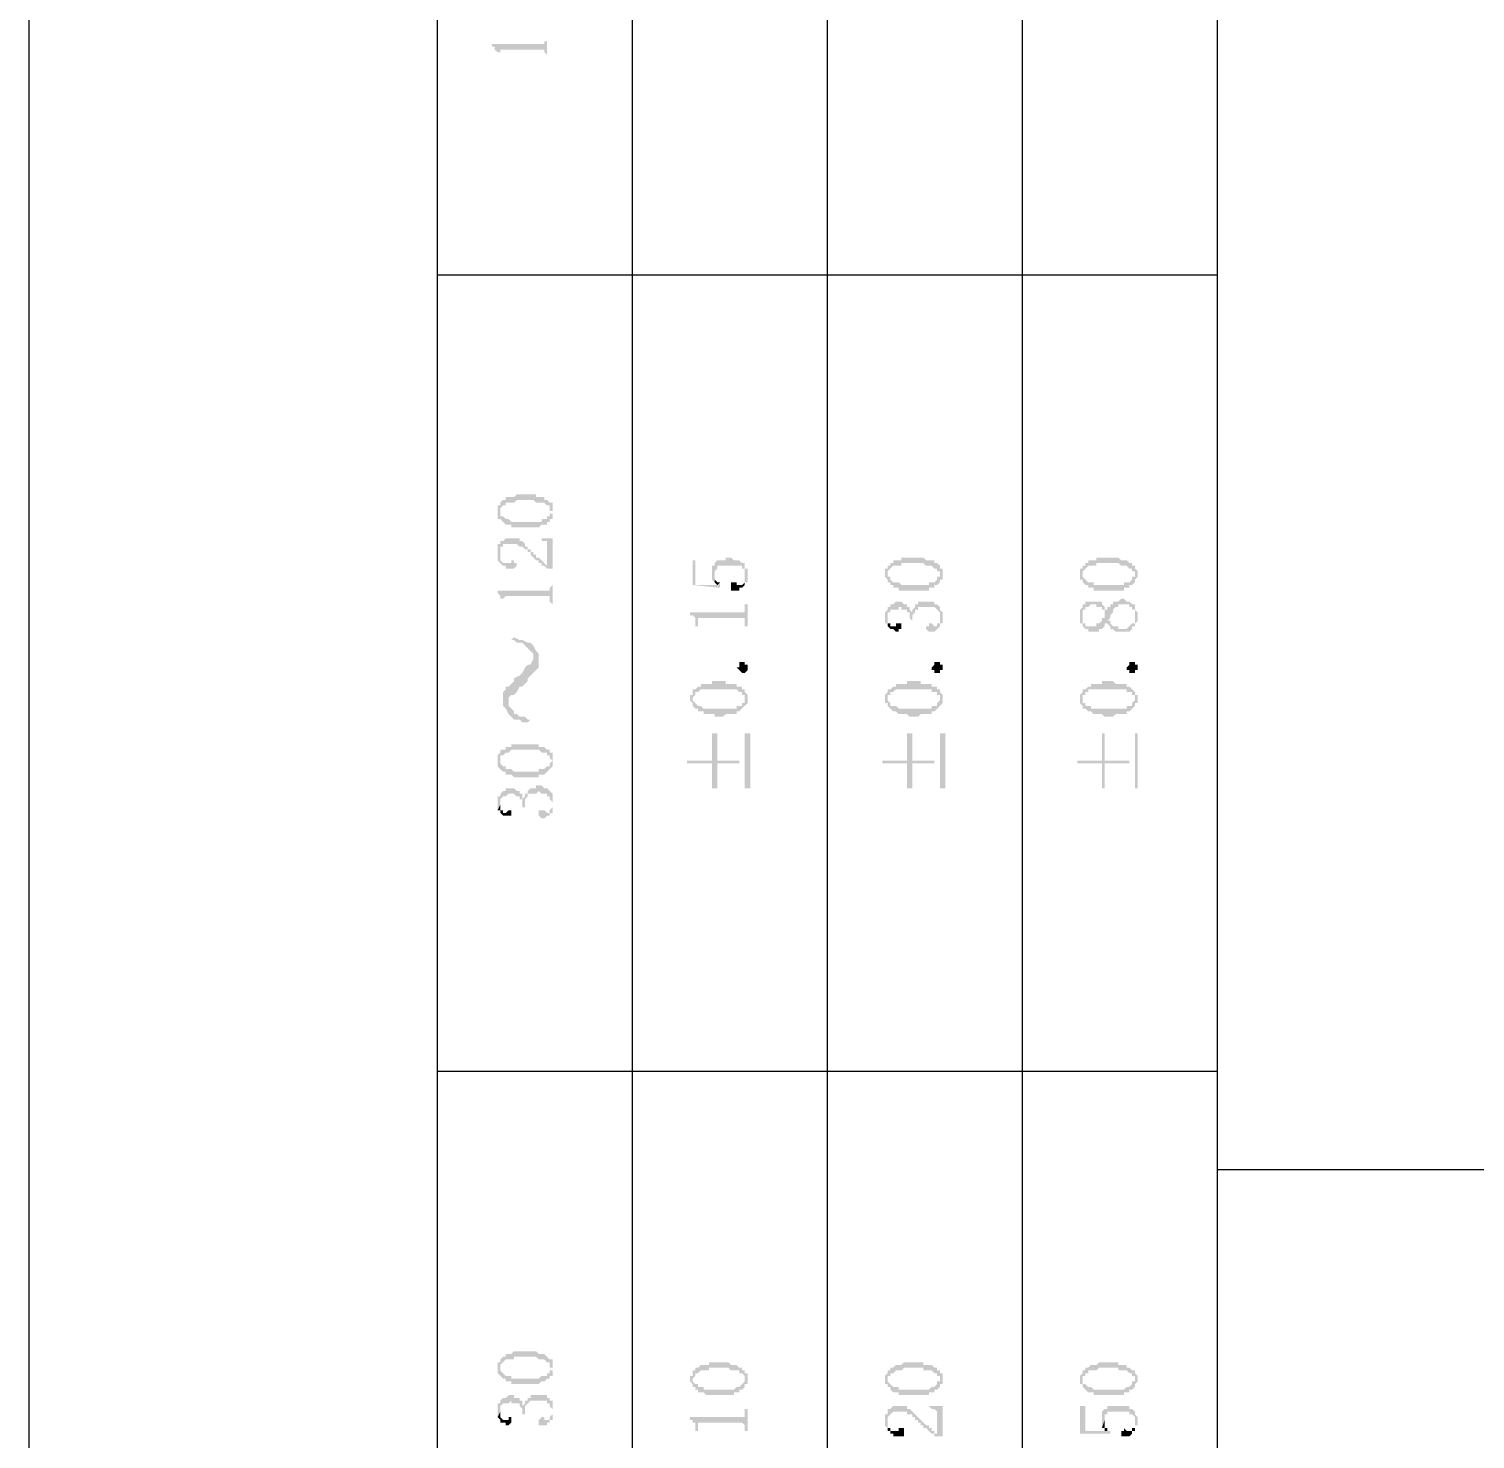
# Model space of a CAD drawing. Header units: inches. Extents: x 3613 to 8393, y -2205 to -794.
# Drawn here: x 3613.22 to 3636.98, y -2131.83 to -2108.65 of the extents above; entities that cross this region are included whole.
import ezdxf

# ---------------------------------------------------------------- set-up
doc = ezdxf.new("R2010")
doc.units = ezdxf.units.IN
doc.header["$MEASUREMENT"] = 0

msp = doc.modelspace()

# ---------------------------------------------------------------- hatches: boundary and pattern name
at = {"transparency": 33554559}
for points in [[(3620.83, -2108.902), (3620.83, -2108.947), (3620.875, -2108.947), (3620.875, -2108.992), (3620.875, -2108.992), (3620.921, -2109.037), (3620.921, -2109.082), (3620.921, -2109.127), (3620.921, -2109.037), (3620.966, -2109.037), (3620.966, -2108.992), (3621.688, -2108.992), (3621.688, -2109.037), (3621.688, -2109.037), (3621.733, -2109.082), (3621.733, -2109.127), (3621.733, -2108.766), (3621.733, -2108.857), (3621.688, -2108.857), (3621.688, -2108.902), (3621.643, -2108.902)], [(3620.921, -2116.574), (3620.921, -2116.665), (3620.921, -2116.71), (3620.966, -2116.71), (3620.966, -2116.574), (3620.966, -2116.529), (3620.966, -2116.529), (3621.011, -2116.484), (3621.056, -2116.484), (3621.056, -2116.439), (3621.191, -2116.439), (3621.236, -2116.394), (3621.507, -2116.394), (3621.552, -2116.439), (3621.688, -2116.439), (3621.733, -2116.484), (3621.778, -2116.484), (3621.778, -2116.529), (3621.778, -2116.574), (3621.823, -2116.574), (3621.823, -2116.439), (3621.778, -2116.439), (3621.733, -2116.394), (3621.688, -2116.394), (3621.688, -2116.349), (3621.552, -2116.349), (3621.552, -2116.303), (3621.236, -2116.303), (3621.191, -2116.349), (3621.056, -2116.349), (3621.056, -2116.394), (3621.011, -2116.394), (3620.966, -2116.439), (3620.966, -2116.484), (3620.921, -2116.484), (3620.921, -2116.529)], [(3620.966, -2116.71), (3620.966, -2116.71), (3621.011, -2116.755), (3621.011, -2116.755), (3621.056, -2116.8), (3621.146, -2116.8), (3621.146, -2116.845), (3621.598, -2116.845), (3621.643, -2116.8), (3621.733, -2116.8), (3621.733, -2116.755), (3621.778, -2116.755), (3621.778, -2116.71), (3621.823, -2116.71), (3621.823, -2116.665), (3621.823, -2116.619), (3621.823, -2116.574), (3621.823, -2116.529), (3621.823, -2116.484), (3621.823, -2116.439), (3621.823, -2116.619), (3621.778, -2116.619), (3621.778, -2116.665), (3621.733, -2116.665), (3621.733, -2116.71), (3621.643, -2116.71), (3621.643, -2116.755), (3621.146, -2116.755), (3621.101, -2116.71), (3621.056, -2116.71), (3621.011, -2116.665), (3620.966, -2116.665), (3620.966, -2116.619), (3620.966, -2116.574)], [(3620.921, -2117.251), (3620.921, -2117.296), (3620.921, -2117.387), (3620.921, -2117.387), (3620.966, -2117.296), (3620.966, -2117.206), (3620.966, -2117.161), (3621.011, -2117.161), (3621.011, -2117.116), (3621.236, -2117.116), (3621.282, -2117.161), (3621.327, -2117.161), (3621.372, -2117.206), (3621.417, -2117.206), (3621.417, -2117.251), (3621.462, -2117.251), (3621.462, -2117.296), (3621.462, -2117.296), (3621.507, -2117.342), (3621.507, -2117.342), (3621.552, -2117.387), (3621.598, -2117.387), (3621.598, -2117.432), (3621.643, -2117.432), (3621.643, -2117.477), (3621.688, -2117.477), (3621.733, -2117.522), (3621.778, -2117.522), (3621.733, -2117.477), (3621.733, -2117.477), (3621.688, -2117.432), (3621.688, -2117.432), (3621.643, -2117.387), (3621.643, -2117.387), (3621.598, -2117.342), (3621.552, -2117.342), (3621.552, -2117.296), (3621.507, -2117.296), (3621.507, -2117.251), (3621.462, -2117.251), (3621.462, -2117.206), (3621.417, -2117.206), (3621.417, -2117.161), (3621.372, -2117.161), (3621.372, -2117.116), (3621.372, -2117.116), (3621.327, -2117.071), (3621.282, -2117.071), (3621.282, -2117.026), (3621.056, -2117.026), (3621.011, -2117.071), (3620.966, -2117.071), (3620.966, -2117.116), (3620.921, -2117.116), (3620.921, -2117.161)], [(3621.598, -2117.026), (3621.643, -2117.026), (3621.643, -2117.071), (3621.733, -2117.071), (3621.733, -2117.116), (3621.733, -2117.477), (3621.778, -2117.522), (3621.823, -2117.522), (3621.823, -2117.026)], [(3620.921, -2117.387), (3620.966, -2117.432), (3620.966, -2117.432), (3621.011, -2117.477), (3621.056, -2117.477), (3621.056, -2117.522), (3621.191, -2117.522), (3621.236, -2117.477), (3621.236, -2117.432), (3621.191, -2117.432), (3621.191, -2117.387), (3621.146, -2117.387), (3621.146, -2117.432), (3621.011, -2117.432), (3620.966, -2117.387), (3620.966, -2117.296), (3620.966, -2117.296)], [(3624.441, -2117.567), (3624.441, -2117.657), (3624.441, -2117.703), (3624.441, -2117.703), (3624.486, -2117.748), (3624.486, -2117.612), (3624.486, -2117.567), (3624.486, -2117.567), (3624.531, -2117.522), (3624.531, -2117.477), (3624.937, -2117.477), (3624.937, -2117.522), (3624.982, -2117.522), (3624.982, -2117.567), (3624.982, -2117.612), (3624.982, -2117.748), (3625.028, -2117.748), (3625.028, -2117.703), (3625.028, -2117.612), (3625.028, -2117.567), (3625.028, -2117.522), (3624.982, -2117.522), (3624.982, -2117.477), (3624.982, -2117.432), (3624.937, -2117.432), (3624.892, -2117.387), (3624.802, -2117.387), (3624.757, -2117.342), (3624.667, -2117.342), (3624.667, -2117.387), (3624.531, -2117.387), (3624.486, -2117.432), (3624.486, -2117.477), (3624.441, -2117.477), (3624.441, -2117.522)], [(3627.284, -2117.612), (3627.284, -2117.657), (3627.284, -2117.657), (3627.329, -2117.703), (3627.329, -2117.748), (3627.329, -2117.612), (3627.329, -2117.567), (3627.329, -2117.567), (3627.374, -2117.522), (3627.374, -2117.522), (3627.42, -2117.477), (3627.555, -2117.477), (3627.555, -2117.432), (3627.916, -2117.432), (3627.961, -2117.477), (3628.051, -2117.477), (3628.097, -2117.522), (3628.142, -2117.522), (3628.142, -2117.567), (3628.187, -2117.567), (3628.187, -2117.612), (3628.187, -2117.477), (3628.187, -2117.477), (3628.142, -2117.432), (3628.097, -2117.432), (3628.097, -2117.387), (3627.961, -2117.387), (3627.916, -2117.342), (3627.555, -2117.342), (3627.555, -2117.387), (3627.42, -2117.387), (3627.42, -2117.432), (3627.374, -2117.432), (3627.374, -2117.477), (3627.329, -2117.477), (3627.329, -2117.522), (3627.284, -2117.522)], [(3630.489, -2117.612), (3630.489, -2117.657), (3630.489, -2117.703), (3630.534, -2117.703), (3630.534, -2117.748), (3630.534, -2117.612), (3630.534, -2117.567), (3630.534, -2117.567), (3630.579, -2117.522), (3630.579, -2117.522), (3630.624, -2117.477), (3630.759, -2117.477), (3630.759, -2117.432), (3631.12, -2117.432), (3631.166, -2117.477), (3631.256, -2117.477), (3631.301, -2117.522), (3631.346, -2117.522), (3631.346, -2117.567), (3631.391, -2117.567), (3631.391, -2117.612), (3631.391, -2117.477), (3631.346, -2117.477), (3631.346, -2117.432), (3631.301, -2117.432), (3631.256, -2117.387), (3631.166, -2117.387), (3631.12, -2117.342), (3630.759, -2117.342), (3630.759, -2117.387), (3630.624, -2117.387), (3630.624, -2117.432), (3630.579, -2117.432), (3630.579, -2117.477), (3630.534, -2117.477), (3630.534, -2117.522), (3630.489, -2117.522)], [(3624.125, -2117.387), (3624.125, -2117.793), (3624.576, -2117.838), (3624.576, -2117.793), (3624.576, -2117.748), (3624.531, -2117.793), (3624.17, -2117.793), (3624.17, -2117.387)], [(3624.486, -2117.748), (3624.486, -2117.748), (3624.531, -2117.793), (3624.531, -2117.793), (3624.576, -2117.748), (3624.531, -2117.748), (3624.486, -2117.703), (3624.486, -2117.657), (3624.486, -2117.612)], [(3624.757, -2117.793), (3624.757, -2117.883), (3624.892, -2117.883), (3624.892, -2117.838), (3624.937, -2117.838), (3624.982, -2117.793), (3624.982, -2117.612), (3624.982, -2117.703), (3624.982, -2117.748), (3624.982, -2117.748), (3624.937, -2117.793), (3624.847, -2117.793), (3624.847, -2117.748), (3624.757, -2117.748)], [(3627.329, -2117.748), (3627.374, -2117.748), (3627.374, -2117.793), (3627.42, -2117.793), (3627.42, -2117.838), (3627.51, -2117.838), (3627.51, -2117.883), (3628.006, -2117.883), (3628.006, -2117.838), (3628.097, -2117.838), (3628.097, -2117.793), (3628.142, -2117.793), (3628.187, -2117.748), (3628.187, -2117.703), (3628.232, -2117.703), (3628.232, -2117.657), (3628.232, -2117.612), (3628.232, -2117.567), (3628.232, -2117.522), (3628.187, -2117.522), (3628.187, -2117.477), (3628.187, -2117.612), (3628.187, -2117.657), (3628.142, -2117.657), (3628.142, -2117.703), (3628.142, -2117.703), (3628.097, -2117.748), (3628.006, -2117.748), (3628.006, -2117.793), (3627.555, -2117.793), (3627.51, -2117.748), (3627.42, -2117.748), (3627.374, -2117.703), (3627.374, -2117.657), (3627.329, -2117.657), (3627.329, -2117.612)], [(3630.534, -2117.748), (3630.534, -2117.748), (3630.579, -2117.793), (3630.624, -2117.793), (3630.624, -2117.838), (3630.714, -2117.838), (3630.714, -2117.883), (3631.211, -2117.883), (3631.211, -2117.838), (3631.301, -2117.838), (3631.301, -2117.793), (3631.346, -2117.793), (3631.391, -2117.748), (3631.391, -2117.703), (3631.391, -2117.703), (3631.436, -2117.657), (3631.436, -2117.612), (3631.436, -2117.567), (3631.436, -2117.567), (3631.391, -2117.522), (3631.391, -2117.477), (3631.391, -2117.612), (3631.391, -2117.657), (3631.346, -2117.657), (3631.346, -2117.703), (3631.346, -2117.703), (3631.301, -2117.748), (3631.211, -2117.748), (3631.211, -2117.793), (3630.714, -2117.793), (3630.714, -2117.748), (3630.624, -2117.748), (3630.579, -2117.703), (3630.579, -2117.703), (3630.534, -2117.657), (3630.534, -2117.612)], [(3620.921, -2117.883), (3620.921, -2117.928), (3620.921, -2117.928), (3620.966, -2117.973), (3620.966, -2118.018), (3621.011, -2118.018), (3621.011, -2118.154), (3621.011, -2118.018), (3621.011, -2118.018), (3621.056, -2117.973), (3621.778, -2117.973), (3621.778, -2118.018), (3621.778, -2118.064), (3621.823, -2118.109), (3621.823, -2118.154), (3621.823, -2117.748), (3621.823, -2117.793), (3621.778, -2117.838), (3621.778, -2117.883), (3621.733, -2117.883)], [(3627.284, -2118.334), (3627.284, -2118.425), (3627.329, -2118.425), (3627.329, -2118.334), (3627.329, -2118.289), (3627.329, -2118.244), (3627.374, -2118.244), (3627.374, -2118.199), (3627.51, -2118.199), (3627.51, -2118.154), (3627.555, -2118.154), (3627.555, -2118.199), (3627.645, -2118.199), (3627.645, -2118.244), (3627.69, -2118.244), (3627.69, -2118.289), (3627.69, -2118.334), (3627.69, -2118.334), (3627.735, -2118.38), (3627.735, -2118.334), (3627.735, -2118.289), (3627.781, -2118.244), (3627.781, -2118.199), (3627.826, -2118.199), (3627.826, -2118.154), (3628.097, -2118.154), (3628.142, -2118.199), (3628.142, -2118.199), (3628.187, -2118.244), (3628.187, -2118.289), (3628.187, -2118.334), (3628.187, -2118.154), (3628.187, -2118.154), (3628.142, -2118.109), (3628.097, -2118.109), (3628.097, -2118.064), (3627.826, -2118.064), (3627.826, -2118.109), (3627.781, -2118.109), (3627.781, -2118.154), (3627.781, -2118.154), (3627.735, -2118.199), (3627.735, -2118.244), (3627.735, -2118.244), (3627.69, -2118.199), (3627.69, -2118.154), (3627.645, -2118.154), (3627.645, -2118.109), (3627.6, -2118.109), (3627.555, -2118.064), (3627.465, -2118.064), (3627.42, -2118.109), (3627.374, -2118.109), (3627.374, -2118.154), (3627.329, -2118.154), (3627.329, -2118.199), (3627.329, -2118.199), (3627.284, -2118.244), (3627.284, -2118.289)], [(3630.489, -2118.289), (3630.489, -2118.334), (3630.489, -2118.425), (3630.534, -2118.425), (3630.534, -2118.47), (3630.534, -2118.47), (3630.579, -2118.515), (3630.624, -2118.515), (3630.624, -2118.56), (3630.804, -2118.56), (3630.804, -2118.515), (3630.85, -2118.515), (3630.895, -2118.47), (3630.895, -2118.425), (3630.94, -2118.425), (3630.94, -2118.38), (3630.94, -2118.38), (3630.985, -2118.334), (3630.985, -2118.289), (3630.985, -2118.289), (3631.03, -2118.244), (3631.03, -2118.199), (3631.03, -2118.199), (3631.075, -2118.154), (3631.12, -2118.154), (3631.12, -2118.109), (3631.301, -2118.109), (3631.301, -2118.154), (3631.346, -2118.154), (3631.346, -2118.199), (3631.391, -2118.199), (3631.391, -2118.289), (3631.391, -2118.425), (3631.391, -2118.425), (3631.436, -2118.38), (3631.436, -2118.289), (3631.436, -2118.244), (3631.436, -2118.244), (3631.391, -2118.199), (3631.391, -2118.154), (3631.391, -2118.109), (3631.346, -2118.109), (3631.301, -2118.064), (3631.256, -2118.064), (3631.211, -2118.018), (3631.166, -2118.018), (3631.12, -2118.064), (3631.03, -2118.064), (3631.03, -2118.109), (3630.985, -2118.109), (3630.985, -2118.154), (3630.94, -2118.154), (3630.94, -2118.199), (3630.895, -2118.199), (3630.895, -2118.244), (3630.895, -2118.334), (3630.85, -2118.334), (3630.85, -2118.38), (3630.85, -2118.38), (3630.804, -2118.425), (3630.759, -2118.425), (3630.759, -2118.47), (3630.579, -2118.47), (3630.579, -2118.425), (3630.534, -2118.425), (3630.534, -2118.38), (3630.534, -2118.154), (3630.489, -2118.199)], [(3630.534, -2118.154), (3630.534, -2118.289), (3630.534, -2118.244), (3630.534, -2118.199), (3630.579, -2118.199), (3630.579, -2118.154), (3630.624, -2118.154), (3630.669, -2118.109), (3630.759, -2118.109), (3630.759, -2118.154), (3630.85, -2118.154), (3630.85, -2118.199), (3630.895, -2118.199), (3630.895, -2118.244), (3630.895, -2118.154), (3630.895, -2118.154), (3630.85, -2118.109), (3630.85, -2118.064), (3630.579, -2118.064), (3630.579, -2118.109), (3630.534, -2118.109)], [(3624.08, -2118.244), (3624.08, -2118.289), (3624.125, -2118.289), (3624.17, -2118.334), (3624.17, -2118.425), (3624.17, -2118.47), (3624.215, -2118.47), (3624.215, -2118.38), (3624.215, -2118.334), (3624.982, -2118.334), (3624.982, -2118.38), (3624.982, -2118.425), (3624.982, -2118.47), (3625.028, -2118.47), (3625.028, -2118.109), (3624.982, -2118.109), (3624.982, -2118.199), (3624.982, -2118.244), (3624.892, -2118.244)], [(3627.961, -2118.515), (3627.961, -2118.515), (3628.006, -2118.56), (3628.097, -2118.56), (3628.142, -2118.515), (3628.142, -2118.515), (3628.187, -2118.47), (3628.187, -2118.425), (3628.232, -2118.425), (3628.232, -2118.334), (3628.232, -2118.289), (3628.232, -2118.244), (3628.232, -2118.244), (3628.187, -2118.199), (3628.187, -2118.334), (3628.187, -2118.38), (3628.187, -2118.425), (3628.142, -2118.425), (3628.142, -2118.47), (3628.097, -2118.47), (3628.051, -2118.425), (3628.006, -2118.425), (3628.006, -2118.47), (3627.961, -2118.47)], [(3630.94, -2118.425), (3630.985, -2118.47), (3630.985, -2118.515), (3631.03, -2118.515), (3631.075, -2118.56), (3631.301, -2118.56), (3631.346, -2118.515), (3631.346, -2118.47), (3631.391, -2118.47), (3631.391, -2118.289), (3631.391, -2118.38), (3631.391, -2118.425), (3631.346, -2118.425), (3631.301, -2118.47), (3631.301, -2118.47), (3631.256, -2118.515), (3631.12, -2118.515), (3631.12, -2118.47), (3631.03, -2118.47), (3630.985, -2118.425), (3630.985, -2118.38), (3630.94, -2118.38)], [(3627.329, -2118.425), (3627.329, -2118.47), (3627.329, -2118.47), (3627.374, -2118.515), (3627.42, -2118.515), (3627.465, -2118.56), (3627.51, -2118.56), (3627.51, -2118.515), (3627.555, -2118.515), (3627.555, -2118.47), (3627.555, -2118.425), (3627.465, -2118.425), (3627.465, -2118.47), (3627.374, -2118.47), (3627.374, -2118.425), (3627.329, -2118.425), (3627.329, -2118.38), (3627.329, -2118.334)], [(3621.146, -2118.695), (3621.191, -2118.695), (3621.236, -2118.741), (3621.327, -2118.741), (3621.372, -2118.786), (3621.417, -2118.831), (3621.417, -2118.831), (3621.462, -2118.876), (3621.507, -2118.921), (3621.507, -2119.237), (3621.507, -2119.237), (3621.552, -2119.192), (3621.598, -2119.147), (3621.598, -2118.921), (3621.552, -2118.876), (3621.507, -2118.786), (3621.507, -2118.786), (3621.462, -2118.741), (3621.417, -2118.741), (3621.327, -2118.695), (3621.282, -2118.695), (3621.191, -2118.65)], [(3621.011, -2119.688), (3621.011, -2119.779), (3621.056, -2119.824), (3621.101, -2119.914), (3621.101, -2119.734), (3621.101, -2119.643), (3621.146, -2119.598), (3621.191, -2119.598), (3621.236, -2119.553), (3621.282, -2119.463), (3621.327, -2119.463), (3621.372, -2119.418), (3621.417, -2119.372), (3621.417, -2119.327), (3621.462, -2119.282), (3621.507, -2119.237), (3621.507, -2118.966), (3621.507, -2119.011), (3621.462, -2119.102), (3621.417, -2119.102), (3621.372, -2119.147), (3621.327, -2119.237), (3621.327, -2119.237), (3621.282, -2119.282), (3621.191, -2119.327), (3621.191, -2119.372), (3621.146, -2119.418), (3621.101, -2119.463), (3621.056, -2119.463), (3621.056, -2119.508), (3621.011, -2119.553), (3621.011, -2119.643)], [(3625.028, -2119.147), (3625.028, -2119.192), (3625.028, -2119.192), (3624.982, -2119.237), (3624.937, -2119.237), (3624.892, -2119.192), (3624.892, -2119.192), (3624.847, -2119.147), (3624.892, -2119.147), (3624.892, -2119.102), (3624.892, -2119.057), (3624.982, -2119.057), (3624.982, -2119.102), (3625.028, -2119.102), (3625.028, -2119.147)], [(3628.232, -2119.147), (3628.232, -2119.192), (3628.187, -2119.192), (3628.187, -2119.237), (3628.097, -2119.237), (3628.097, -2119.192), (3628.051, -2119.192), (3628.051, -2119.147), (3628.051, -2119.147), (3628.097, -2119.102), (3628.097, -2119.057), (3628.187, -2119.057), (3628.187, -2119.102), (3628.232, -2119.102), (3628.232, -2119.147)], [(3631.436, -2119.147), (3631.436, -2119.192), (3631.391, -2119.192), (3631.391, -2119.237), (3631.301, -2119.237), (3631.301, -2119.192), (3631.256, -2119.192), (3631.256, -2119.147), (3631.256, -2119.147), (3631.301, -2119.102), (3631.301, -2119.057), (3631.391, -2119.057), (3631.391, -2119.102), (3631.436, -2119.102), (3631.436, -2119.147)], [(3624.08, -2119.643), (3624.08, -2119.688), (3624.08, -2119.688), (3624.125, -2119.734), (3624.125, -2119.779), (3624.125, -2119.643), (3624.125, -2119.643), (3624.17, -2119.598), (3624.17, -2119.553), (3624.215, -2119.553), (3624.26, -2119.508), (3624.847, -2119.508), (3624.892, -2119.553), (3624.937, -2119.553), (3624.937, -2119.598), (3624.982, -2119.598), (3624.982, -2119.643), (3624.982, -2119.508), (3624.937, -2119.508), (3624.937, -2119.463), (3624.847, -2119.463), (3624.847, -2119.418), (3624.667, -2119.418), (3624.667, -2119.372), (3624.441, -2119.372), (3624.441, -2119.418), (3624.26, -2119.418), (3624.26, -2119.463), (3624.215, -2119.463), (3624.17, -2119.508), (3624.125, -2119.508), (3624.125, -2119.553), (3624.125, -2119.598), (3624.08, -2119.598)], [(3627.284, -2119.643), (3627.284, -2119.688), (3627.284, -2119.734), (3627.329, -2119.734), (3627.329, -2119.779), (3627.329, -2119.643), (3627.329, -2119.598), (3627.374, -2119.598), (3627.374, -2119.553), (3627.42, -2119.553), (3627.465, -2119.508), (3628.051, -2119.508), (3628.051, -2119.553), (3628.142, -2119.553), (3628.142, -2119.598), (3628.187, -2119.598), (3628.187, -2119.643), (3628.187, -2119.508), (3628.142, -2119.508), (3628.142, -2119.463), (3628.051, -2119.463), (3628.051, -2119.418), (3627.871, -2119.418), (3627.871, -2119.372), (3627.645, -2119.372), (3627.645, -2119.418), (3627.465, -2119.418), (3627.465, -2119.463), (3627.42, -2119.463), (3627.374, -2119.508), (3627.329, -2119.508), (3627.329, -2119.553), (3627.329, -2119.553), (3627.284, -2119.598)], [(3630.489, -2119.643), (3630.489, -2119.688), (3630.489, -2119.734), (3630.489, -2119.734), (3630.534, -2119.779), (3630.534, -2119.643), (3630.534, -2119.598), (3630.579, -2119.598), (3630.579, -2119.553), (3630.624, -2119.553), (3630.624, -2119.508), (3631.256, -2119.508), (3631.256, -2119.553), (3631.346, -2119.553), (3631.346, -2119.598), (3631.391, -2119.598), (3631.391, -2119.643), (3631.391, -2119.553), (3631.346, -2119.508), (3631.346, -2119.508), (3631.301, -2119.463), (3631.256, -2119.463), (3631.256, -2119.418), (3631.075, -2119.418), (3631.03, -2119.372), (3630.85, -2119.372), (3630.85, -2119.418), (3630.669, -2119.418), (3630.669, -2119.463), (3630.624, -2119.463), (3630.579, -2119.508), (3630.534, -2119.508), (3630.534, -2119.553), (3630.534, -2119.553), (3630.489, -2119.598)], [(3621.101, -2119.914), (3621.101, -2119.914), (3621.146, -2119.959), (3621.191, -2120.004), (3621.282, -2120.004), (3621.327, -2120.049), (3621.417, -2120.049), (3621.462, -2120.004), (3621.417, -2120.004), (3621.372, -2119.959), (3621.282, -2119.959), (3621.236, -2119.914), (3621.191, -2119.914), (3621.191, -2119.869), (3621.146, -2119.824), (3621.101, -2119.779), (3621.101, -2119.734)], [(3624.125, -2119.779), (3624.17, -2119.824), (3624.215, -2119.824), (3624.215, -2119.869), (3624.305, -2119.869), (3624.305, -2119.914), (3624.486, -2119.914), (3624.486, -2119.959), (3624.621, -2119.959), (3624.667, -2119.914), (3624.847, -2119.914), (3624.847, -2119.869), (3624.892, -2119.869), (3624.937, -2119.824), (3624.937, -2119.824), (3624.982, -2119.779), (3624.982, -2119.779), (3625.028, -2119.734), (3625.028, -2119.643), (3625.028, -2119.598), (3625.028, -2119.598), (3624.982, -2119.553), (3624.982, -2119.688), (3624.982, -2119.734), (3624.937, -2119.734), (3624.937, -2119.779), (3624.847, -2119.779), (3624.847, -2119.824), (3624.305, -2119.824), (3624.26, -2119.779), (3624.215, -2119.779), (3624.17, -2119.734), (3624.17, -2119.734), (3624.125, -2119.688), (3624.125, -2119.643)], [(3627.329, -2119.779), (3627.374, -2119.824), (3627.374, -2119.824), (3627.42, -2119.869), (3627.465, -2119.869), (3627.51, -2119.914), (3627.645, -2119.914), (3627.69, -2119.959), (3627.826, -2119.959), (3627.871, -2119.914), (3628.051, -2119.914), (3628.051, -2119.869), (3628.097, -2119.869), (3628.142, -2119.824), (3628.142, -2119.824), (3628.187, -2119.779), (3628.187, -2119.779), (3628.232, -2119.734), (3628.232, -2119.643), (3628.232, -2119.598), (3628.232, -2119.598), (3628.187, -2119.553), (3628.187, -2119.688), (3628.187, -2119.688), (3628.142, -2119.734), (3628.142, -2119.779), (3628.051, -2119.779), (3628.051, -2119.824), (3627.51, -2119.824), (3627.465, -2119.779), (3627.374, -2119.779), (3627.374, -2119.734), (3627.374, -2119.734), (3627.329, -2119.688), (3627.329, -2119.643)], [(3630.534, -2119.779), (3630.534, -2119.824), (3630.579, -2119.824), (3630.624, -2119.869), (3630.669, -2119.869), (3630.714, -2119.914), (3630.85, -2119.914), (3630.895, -2119.959), (3631.03, -2119.959), (3631.075, -2119.914), (3631.256, -2119.914), (3631.256, -2119.869), (3631.301, -2119.869), (3631.346, -2119.824), (3631.346, -2119.824), (3631.391, -2119.779), (3631.391, -2119.734), (3631.436, -2119.734), (3631.436, -2119.643), (3631.436, -2119.598), (3631.391, -2119.598), (3631.391, -2119.553), (3631.391, -2119.688), (3631.391, -2119.688), (3631.346, -2119.734), (3631.346, -2119.779), (3631.256, -2119.779), (3631.256, -2119.824), (3630.669, -2119.824), (3630.669, -2119.779), (3630.579, -2119.779), (3630.579, -2119.734), (3630.534, -2119.734), (3630.534, -2119.688), (3630.534, -2119.643)], [(3620.921, -2120.681), (3620.921, -2120.726), (3620.921, -2120.772), (3620.921, -2120.772), (3620.966, -2120.817), (3620.966, -2120.681), (3620.966, -2120.636), (3620.966, -2120.591), (3621.011, -2120.591), (3621.056, -2120.546), (3621.101, -2120.546), (3621.146, -2120.501), (3621.598, -2120.501), (3621.643, -2120.546), (3621.733, -2120.546), (3621.733, -2120.591), (3621.778, -2120.591), (3621.778, -2120.636), (3621.778, -2120.636), (3621.823, -2120.681), (3621.823, -2120.546), (3621.778, -2120.546), (3621.778, -2120.501), (3621.733, -2120.501), (3621.688, -2120.456), (3621.598, -2120.456), (3621.598, -2120.411), (3621.146, -2120.411), (3621.146, -2120.456), (3621.056, -2120.456), (3621.056, -2120.501), (3620.966, -2120.501), (3620.966, -2120.546), (3620.966, -2120.546), (3620.921, -2120.591), (3620.921, -2120.636), (3620.921, -2120.636)], [(3624.035, -2120.681), (3624.035, -2120.726), (3624.441, -2120.726), (3624.441, -2121.133), (3624.531, -2121.133), (3624.531, -2120.726), (3624.892, -2120.726), (3624.892, -2120.681), (3624.531, -2120.681), (3624.531, -2120.23), (3624.441, -2120.23), (3624.441, -2120.681)], [(3625.073, -2121.133), (3625.073, -2120.23), (3624.982, -2120.23), (3624.982, -2121.133)], [(3627.239, -2120.681), (3627.239, -2120.726), (3627.645, -2120.726), (3627.645, -2121.133), (3627.735, -2121.133), (3627.735, -2120.726), (3628.097, -2120.726), (3628.097, -2120.681), (3627.735, -2120.681), (3627.735, -2120.23), (3627.645, -2120.23), (3627.645, -2120.681)], [(3628.277, -2121.133), (3628.277, -2120.23), (3628.187, -2120.23), (3628.187, -2121.133)], [(3630.443, -2120.681), (3630.443, -2120.726), (3630.85, -2120.726), (3630.85, -2121.133), (3630.895, -2121.133), (3630.895, -2120.726), (3631.301, -2120.726), (3631.301, -2120.681), (3630.895, -2120.681), (3630.895, -2120.23), (3630.85, -2120.23), (3630.85, -2120.681)], [(3631.436, -2121.133), (3631.436, -2120.23), (3631.391, -2120.23), (3631.391, -2121.133)], [(3620.966, -2120.817), (3620.966, -2120.817), (3621.011, -2120.862), (3621.056, -2120.862), (3621.056, -2120.907), (3621.146, -2120.907), (3621.191, -2120.952), (3621.598, -2120.952), (3621.598, -2120.907), (3621.688, -2120.907), (3621.733, -2120.862), (3621.733, -2120.862), (3621.778, -2120.817), (3621.778, -2120.817), (3621.823, -2120.772), (3621.823, -2120.681), (3621.823, -2120.636), (3621.823, -2120.591), (3621.823, -2120.546), (3621.823, -2120.681), (3621.823, -2120.681), (3621.778, -2120.726), (3621.778, -2120.772), (3621.733, -2120.772), (3621.688, -2120.817), (3621.598, -2120.817), (3621.598, -2120.862), (3621.191, -2120.862), (3621.146, -2120.817), (3621.056, -2120.817), (3621.056, -2120.772), (3621.011, -2120.772), (3620.966, -2120.726), (3620.966, -2120.681), (3620.966, -2120.681)], [(3620.921, -2121.358), (3620.921, -2121.403), (3620.921, -2121.449), (3620.921, -2121.494), (3620.966, -2121.403), (3620.966, -2121.313), (3620.966, -2121.313), (3621.011, -2121.268), (3621.056, -2121.268), (3621.101, -2121.223), (3621.191, -2121.223), (3621.236, -2121.268), (3621.282, -2121.268), (3621.282, -2121.313), (3621.327, -2121.313), (3621.327, -2121.358), (3621.327, -2121.449), (3621.372, -2121.449), (3621.372, -2121.403), (3621.372, -2121.313), (3621.372, -2121.313), (3621.417, -2121.268), (3621.417, -2121.223), (3621.552, -2121.223), (3621.598, -2121.178), (3621.598, -2121.178), (3621.643, -2121.223), (3621.733, -2121.223), (3621.733, -2121.268), (3621.778, -2121.268), (3621.778, -2121.313), (3621.823, -2121.358), (3621.823, -2121.403), (3621.823, -2121.223), (3621.823, -2121.223), (3621.778, -2121.178), (3621.778, -2121.178), (3621.733, -2121.133), (3621.688, -2121.133), (3621.643, -2121.087), (3621.552, -2121.087), (3621.552, -2121.133), (3621.462, -2121.133), (3621.417, -2121.178), (3621.417, -2121.223), (3621.372, -2121.223), (3621.372, -2121.268), (3621.372, -2121.268), (3621.327, -2121.313), (3621.327, -2121.268), (3621.327, -2121.223), (3621.282, -2121.223), (3621.282, -2121.178), (3621.236, -2121.178), (3621.191, -2121.133), (3621.056, -2121.133), (3621.056, -2121.178), (3621.011, -2121.178), (3620.966, -2121.223), (3620.966, -2121.268), (3620.921, -2121.268), (3620.921, -2121.313)], [(3620.921, -2121.494), (3620.966, -2121.494), (3620.966, -2121.539), (3620.966, -2121.539), (3621.011, -2121.584), (3621.146, -2121.584), (3621.146, -2121.539), (3621.146, -2121.494), (3621.101, -2121.494), (3621.056, -2121.539), (3621.011, -2121.539), (3621.011, -2121.494), (3620.966, -2121.494), (3620.966, -2121.403), (3620.966, -2121.403)], [(3621.598, -2121.584), (3621.598, -2121.584), (3621.643, -2121.629), (3621.688, -2121.629), (3621.733, -2121.584), (3621.778, -2121.584), (3621.778, -2121.539), (3621.823, -2121.539), (3621.823, -2121.449), (3621.823, -2121.403), (3621.823, -2121.358), (3621.823, -2121.268), (3621.823, -2121.223), (3621.823, -2121.403), (3621.823, -2121.449), (3621.823, -2121.449), (3621.778, -2121.494), (3621.778, -2121.539), (3621.733, -2121.539), (3621.688, -2121.494), (3621.598, -2121.494), (3621.598, -2121.539), (3621.598, -2121.539)], [(3620.921, -2130.656), (3620.921, -2130.701), (3620.921, -2130.746), (3620.921, -2130.746), (3620.966, -2130.791), (3620.966, -2130.656), (3620.966, -2130.61), (3620.966, -2130.61), (3621.011, -2130.565), (3621.011, -2130.565), (3621.056, -2130.52), (3621.191, -2130.52), (3621.191, -2130.475), (3621.552, -2130.475), (3621.598, -2130.52), (3621.688, -2130.52), (3621.733, -2130.565), (3621.778, -2130.565), (3621.778, -2130.61), (3621.778, -2130.656), (3621.823, -2130.656), (3621.823, -2130.52), (3621.778, -2130.52), (3621.733, -2130.475), (3621.733, -2130.475), (3621.688, -2130.43), (3621.598, -2130.43), (3621.552, -2130.385), (3621.191, -2130.385), (3621.146, -2130.43), (3621.056, -2130.43), (3621.056, -2130.475), (3621.011, -2130.475), (3620.966, -2130.52), (3620.966, -2130.565), (3620.921, -2130.565)], [(3620.966, -2130.791), (3620.966, -2130.791), (3621.011, -2130.836), (3621.056, -2130.836), (3621.056, -2130.881), (3621.146, -2130.881), (3621.146, -2130.926), (3621.598, -2130.926), (3621.643, -2130.881), (3621.688, -2130.881), (3621.733, -2130.836), (3621.778, -2130.836), (3621.778, -2130.791), (3621.823, -2130.791), (3621.823, -2130.746), (3621.823, -2130.701), (3621.823, -2130.656), (3621.823, -2130.61), (3621.823, -2130.565), (3621.823, -2130.52), (3621.823, -2130.701), (3621.778, -2130.701), (3621.778, -2130.746), (3621.733, -2130.746), (3621.733, -2130.791), (3621.643, -2130.791), (3621.598, -2130.836), (3621.146, -2130.836), (3621.146, -2130.791), (3621.056, -2130.791), (3621.011, -2130.746), (3621.011, -2130.746), (3620.966, -2130.701), (3620.966, -2130.656)], [(3624.08, -2130.836), (3624.08, -2130.881), (3624.125, -2130.926), (3624.125, -2130.971), (3624.125, -2130.836), (3624.125, -2130.836), (3624.17, -2130.791), (3624.17, -2130.746), (3624.215, -2130.746), (3624.26, -2130.701), (3624.396, -2130.701), (3624.396, -2130.656), (3624.712, -2130.656), (3624.757, -2130.701), (3624.892, -2130.701), (3624.892, -2130.746), (3624.937, -2130.746), (3624.982, -2130.791), (3624.982, -2130.836), (3624.982, -2130.701), (3624.937, -2130.701), (3624.937, -2130.656), (3624.892, -2130.656), (3624.847, -2130.61), (3624.757, -2130.61), (3624.712, -2130.565), (3624.396, -2130.565), (3624.396, -2130.61), (3624.26, -2130.61), (3624.215, -2130.656), (3624.17, -2130.656), (3624.17, -2130.701), (3624.125, -2130.701), (3624.125, -2130.746), (3624.125, -2130.791), (3624.08, -2130.791)], [(3627.284, -2130.836), (3627.284, -2130.926), (3627.329, -2130.926), (3627.329, -2130.971), (3627.329, -2130.836), (3627.329, -2130.791), (3627.374, -2130.791), (3627.374, -2130.746), (3627.42, -2130.746), (3627.465, -2130.701), (3627.555, -2130.701), (3627.6, -2130.656), (3627.916, -2130.656), (3627.916, -2130.701), (3628.051, -2130.701), (3628.097, -2130.746), (3628.142, -2130.746), (3628.142, -2130.791), (3628.187, -2130.791), (3628.187, -2130.836), (3628.187, -2130.701), (3628.142, -2130.701), (3628.142, -2130.656), (3628.097, -2130.656), (3628.051, -2130.61), (3627.916, -2130.61), (3627.916, -2130.565), (3627.6, -2130.565), (3627.555, -2130.61), (3627.465, -2130.61), (3627.42, -2130.656), (3627.374, -2130.656), (3627.374, -2130.701), (3627.329, -2130.701), (3627.329, -2130.746), (3627.329, -2130.746), (3627.284, -2130.791)], [(3630.489, -2130.836), (3630.489, -2130.926), (3630.534, -2130.926), (3630.534, -2130.971), (3630.534, -2130.836), (3630.534, -2130.791), (3630.579, -2130.791), (3630.579, -2130.746), (3630.624, -2130.746), (3630.624, -2130.701), (3630.759, -2130.701), (3630.804, -2130.656), (3631.12, -2130.656), (3631.12, -2130.701), (3631.256, -2130.701), (3631.301, -2130.746), (3631.346, -2130.746), (3631.346, -2130.791), (3631.391, -2130.791), (3631.391, -2130.836), (3631.391, -2130.701), (3631.346, -2130.701), (3631.301, -2130.656), (3631.256, -2130.656), (3631.256, -2130.61), (3631.12, -2130.61), (3631.12, -2130.565), (3630.804, -2130.565), (3630.759, -2130.61), (3630.669, -2130.61), (3630.624, -2130.656), (3630.579, -2130.656), (3630.579, -2130.701), (3630.534, -2130.701), (3630.534, -2130.746), (3630.534, -2130.746), (3630.489, -2130.791)], [(3624.125, -2130.971), (3624.17, -2130.971), (3624.17, -2131.017), (3624.215, -2131.017), (3624.215, -2131.062), (3624.305, -2131.062), (3624.351, -2131.107), (3624.802, -2131.107), (3624.802, -2131.062), (3624.892, -2131.062), (3624.892, -2131.017), (3624.937, -2131.017), (3624.982, -2130.971), (3624.982, -2130.926), (3625.028, -2130.926), (3625.028, -2130.881), (3625.028, -2130.836), (3625.028, -2130.791), (3625.028, -2130.746), (3624.982, -2130.746), (3624.982, -2130.701), (3624.982, -2130.881), (3624.982, -2130.881), (3624.937, -2130.926), (3624.937, -2130.926), (3624.892, -2130.971), (3624.847, -2130.971), (3624.802, -2131.017), (3624.305, -2131.017), (3624.305, -2130.971), (3624.215, -2130.971), (3624.215, -2130.926), (3624.17, -2130.926), (3624.125, -2130.881), (3624.125, -2130.836)], [(3627.329, -2130.971), (3627.374, -2130.971), (3627.374, -2131.017), (3627.374, -2131.017), (3627.42, -2131.062), (3627.51, -2131.062), (3627.51, -2131.107), (3628.006, -2131.107), (3628.006, -2131.062), (3628.097, -2131.062), (3628.097, -2131.017), (3628.142, -2131.017), (3628.187, -2130.971), (3628.187, -2130.926), (3628.232, -2130.926), (3628.232, -2130.881), (3628.232, -2130.836), (3628.232, -2130.791), (3628.232, -2130.746), (3628.187, -2130.746), (3628.187, -2130.701), (3628.187, -2130.881), (3628.142, -2130.881), (3628.142, -2130.926), (3628.142, -2130.926), (3628.097, -2130.971), (3628.051, -2130.971), (3628.006, -2131.017), (3627.51, -2131.017), (3627.51, -2130.971), (3627.42, -2130.971), (3627.374, -2130.926), (3627.374, -2130.926), (3627.329, -2130.881), (3627.329, -2130.836)], [(3630.534, -2130.971), (3630.534, -2130.971), (3630.579, -2131.017), (3630.579, -2131.017), (3630.624, -2131.062), (3630.714, -2131.062), (3630.714, -2131.107), (3631.211, -2131.107), (3631.211, -2131.062), (3631.301, -2131.062), (3631.301, -2131.017), (3631.346, -2131.017), (3631.391, -2130.971), (3631.391, -2130.926), (3631.391, -2130.926), (3631.436, -2130.881), (3631.436, -2130.836), (3631.436, -2130.791), (3631.436, -2130.791), (3631.391, -2130.746), (3631.391, -2130.701), (3631.391, -2130.881), (3631.346, -2130.881), (3631.346, -2130.926), (3631.346, -2130.926), (3631.301, -2130.971), (3631.256, -2130.971), (3631.211, -2131.017), (3630.714, -2131.017), (3630.669, -2130.971), (3630.624, -2130.971), (3630.579, -2130.926), (3630.534, -2130.926), (3630.534, -2130.881), (3630.534, -2130.836)], [(3620.921, -2131.378), (3620.921, -2131.468), (3620.921, -2131.468), (3620.966, -2131.378), (3620.966, -2131.332), (3620.966, -2131.287), (3620.966, -2131.287), (3621.011, -2131.242), (3621.101, -2131.242), (3621.146, -2131.197), (3621.146, -2131.242), (3621.282, -2131.242), (3621.282, -2131.287), (3621.282, -2131.287), (3621.327, -2131.332), (3621.327, -2131.378), (3621.327, -2131.423), (3621.372, -2131.423), (3621.372, -2131.378), (3621.372, -2131.287), (3621.372, -2131.287), (3621.417, -2131.242), (3621.417, -2131.242), (3621.462, -2131.197), (3621.733, -2131.197), (3621.733, -2131.242), (3621.778, -2131.242), (3621.778, -2131.287), (3621.778, -2131.287), (3621.823, -2131.332), (3621.823, -2131.378), (3621.823, -2131.197), (3621.778, -2131.197), (3621.778, -2131.152), (3621.733, -2131.152), (3621.733, -2131.107), (3621.462, -2131.107), (3621.462, -2131.152), (3621.417, -2131.152), (3621.417, -2131.197), (3621.372, -2131.197), (3621.372, -2131.242), (3621.372, -2131.242), (3621.327, -2131.287), (3621.327, -2131.197), (3621.282, -2131.197), (3621.282, -2131.152), (3621.191, -2131.152), (3621.191, -2131.107), (3621.101, -2131.107), (3621.056, -2131.152), (3621.011, -2131.152), (3620.966, -2131.197), (3620.966, -2131.242), (3620.921, -2131.242), (3620.921, -2131.287), (3620.921, -2131.332)], [(3620.921, -2131.468), (3620.966, -2131.513), (3620.966, -2131.558), (3621.056, -2131.558), (3621.056, -2131.603), (3621.101, -2131.603), (3621.146, -2131.558), (3621.146, -2131.513), (3621.146, -2131.468), (3621.101, -2131.468), (3621.101, -2131.513), (3621.011, -2131.513), (3620.966, -2131.468), (3620.966, -2131.423), (3620.966, -2131.378)], [(3621.598, -2131.558), (3621.598, -2131.603), (3621.733, -2131.603), (3621.733, -2131.558), (3621.778, -2131.558), (3621.778, -2131.513), (3621.823, -2131.513), (3621.823, -2131.468), (3621.823, -2131.378), (3621.823, -2131.332), (3621.823, -2131.287), (3621.823, -2131.242), (3621.823, -2131.378), (3621.823, -2131.423), (3621.823, -2131.423), (3621.778, -2131.468), (3621.778, -2131.513), (3621.688, -2131.513), (3621.688, -2131.468), (3621.643, -2131.468), (3621.598, -2131.513), (3621.598, -2131.513)], [(3624.08, -2131.468), (3624.08, -2131.513), (3624.125, -2131.513), (3624.125, -2131.558), (3624.17, -2131.558), (3624.17, -2131.603), (3624.17, -2131.648), (3624.17, -2131.694), (3624.215, -2131.694), (3624.215, -2131.603), (3624.215, -2131.558), (3624.937, -2131.558), (3624.982, -2131.603), (3624.982, -2131.648), (3624.982, -2131.694), (3625.028, -2131.694), (3625.028, -2131.332), (3624.982, -2131.332), (3624.982, -2131.423), (3624.982, -2131.468), (3624.892, -2131.468)], [(3627.284, -2131.513), (3627.284, -2131.558), (3627.284, -2131.603), (3627.329, -2131.648), (3627.329, -2131.513), (3627.329, -2131.468), (3627.329, -2131.468), (3627.374, -2131.423), (3627.374, -2131.423), (3627.42, -2131.378), (3627.645, -2131.378), (3627.645, -2131.423), (3627.735, -2131.423), (3627.735, -2131.468), (3627.781, -2131.468), (3627.781, -2131.513), (3627.826, -2131.513), (3627.826, -2131.558), (3627.871, -2131.558), (3627.871, -2131.603), (3627.916, -2131.603), (3627.916, -2131.648), (3627.961, -2131.648), (3628.006, -2131.694), (3628.006, -2131.694), (3628.051, -2131.739), (3628.097, -2131.739), (3628.097, -2131.784), (3628.142, -2131.784), (3628.142, -2131.739), (3628.097, -2131.739), (3628.097, -2131.694), (3628.051, -2131.694), (3628.051, -2131.648), (3628.006, -2131.648), (3628.006, -2131.603), (3627.961, -2131.603), (3627.916, -2131.558), (3627.916, -2131.558), (3627.871, -2131.513), (3627.871, -2131.513), (3627.826, -2131.468), (3627.826, -2131.468), (3627.781, -2131.423), (3627.781, -2131.423), (3627.735, -2131.378), (3627.735, -2131.378), (3627.69, -2131.332), (3627.645, -2131.332), (3627.645, -2131.287), (3627.42, -2131.287), (3627.374, -2131.332), (3627.329, -2131.332), (3627.329, -2131.378), (3627.329, -2131.423), (3627.284, -2131.423)], [(3628.006, -2131.287), (3628.006, -2131.287), (3628.051, -2131.332), (3628.097, -2131.332), (3628.142, -2131.378), (3628.142, -2131.784), (3628.232, -2131.784), (3628.232, -2131.287)], [(3630.489, -2131.287), (3630.489, -2131.739), (3630.985, -2131.739), (3630.985, -2131.694), (3630.579, -2131.694), (3630.579, -2131.287)], [(3630.85, -2131.513), (3630.85, -2131.558), (3630.85, -2131.603), (3630.85, -2131.648), (3630.85, -2131.648), (3630.895, -2131.513), (3630.895, -2131.468), (3630.895, -2131.423), (3630.94, -2131.423), (3630.94, -2131.378), (3631.301, -2131.378), (3631.301, -2131.423), (3631.346, -2131.423), (3631.391, -2131.468), (3631.391, -2131.694), (3631.391, -2131.603), (3631.436, -2131.603), (3631.436, -2131.558), (3631.436, -2131.468), (3631.436, -2131.468), (3631.391, -2131.423), (3631.391, -2131.378), (3631.391, -2131.378), (3631.346, -2131.332), (3631.301, -2131.332), (3631.301, -2131.287), (3630.94, -2131.287), (3630.94, -2131.332), (3630.895, -2131.332), (3630.85, -2131.378), (3630.85, -2131.468), (3630.85, -2131.468)], [(3627.329, -2131.648), (3627.329, -2131.694), (3627.374, -2131.694), (3627.374, -2131.739), (3627.42, -2131.739), (3627.42, -2131.784), (3627.6, -2131.784), (3627.6, -2131.739), (3627.6, -2131.694), (3627.6, -2131.648), (3627.51, -2131.648), (3627.51, -2131.694), (3627.374, -2131.694), (3627.374, -2131.648), (3627.329, -2131.648), (3627.329, -2131.558), (3627.329, -2131.558)], [(3630.85, -2131.648), (3630.895, -2131.648), (3630.895, -2131.694), (3630.94, -2131.694), (3630.94, -2131.648), (3630.895, -2131.648), (3630.895, -2131.603), (3630.895, -2131.513)], [(3631.166, -2131.739), (3631.166, -2131.784), (3631.301, -2131.784), (3631.346, -2131.739), (3631.346, -2131.694), (3631.391, -2131.694), (3631.391, -2131.558), (3631.391, -2131.603), (3631.391, -2131.648), (3631.346, -2131.648), (3631.346, -2131.694), (3631.256, -2131.694), (3631.211, -2131.648), (3631.211, -2131.694), (3631.166, -2131.694)]]:
    msp.add_hatch(color=256, dxfattribs=at).paths.add_polyline_path(points)

# ---------------------------------------------------------------- linework, layer by layer
for p, q in [((3619.928, -1913.853), (3619.928, -2200.594)), ((3632.745, -2127.397), (4029.183, -2127.397))]:
    msp.add_line(p, q)
msp.add_lwpolyline([(4033.221, -2204.853), (4033.221, -1907.853), (3613.221, -1907.853), (3613.221, -2204.853)], close=True)
for points in [[(3632.745, -1913.853), (3632.745, -2200.594)], [(3623.132, -2086.245), (3623.132, -2179.263)], [(3626.336, -2086.245), (3626.336, -2179.263)], [(3629.541, -2086.245), (3629.541, -2179.263)], [(3619.928, -2112.693), (3632.745, -2112.693)], [(3619.928, -2125.781), (3632.745, -2125.781)]]:
    msp.add_lwpolyline(points)

doc.saveas('drawing.dxf')
